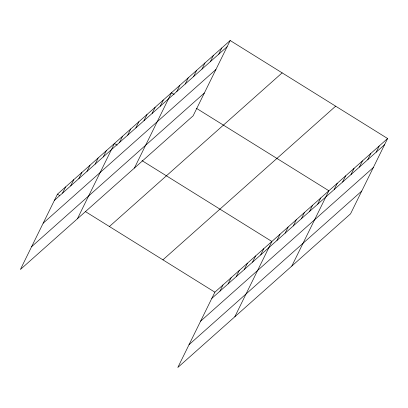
<?xml version="1.0" encoding="UTF-8"?>
<svg xmlns="http://www.w3.org/2000/svg" width="408" height="408" viewBox="0 0 408 408"><rect width="100%" height="100%" fill="white"/><g stroke="black" fill="none" stroke-linecap="round" stroke-linejoin="round"><path stroke-width="0.61" d="M230.183 40.52L57.452 194.177L20.4 269.479L193.132 115.821L230.183 40.52L387.6 138.521L350.548 213.823L177.817 367.481L214.868 292.179L387.6 138.521M62.546 193.132L65.596 186.935M70.686 185.89L73.736 179.688M78.831 178.648L81.881 172.446M86.975 171.401L90.025 165.204M95.115 164.159L98.165 157.957M103.26 156.917L106.309 150.715M77.403 218.77L114.454 143.473L117.157 145.156M119.544 142.428L122.599 136.226M127.689 135.181L130.739 128.984M135.833 127.939L138.883 121.742M143.973 120.697L147.028 114.495M152.118 113.45L155.167 107.253M160.262 106.207L163.312 100.006M134.405 168.065L171.457 92.764L174.16 94.447M176.797 91.499L179.846 85.303M185.186 84.038L188.236 77.836M193.576 76.571L196.625 70.375M201.965 69.11L205.015 62.908M210.355 61.649L213.404 55.447M218.744 54.182L221.794 47.986M219.958 291.134L223.013 284.937M228.103 283.892L231.152 277.695M236.247 276.65L239.297 270.448M244.387 269.402L247.442 263.206M252.532 262.16L255.581 255.959M260.676 254.918L263.726 248.717M234.819 316.771L271.871 241.475L142.05 160.65M276.961 240.429L280.01 234.228M285.105 233.187L288.155 226.986M293.25 225.94L296.3 219.744M301.39 218.698L304.439 212.497M309.534 211.451L312.584 205.255M317.679 204.209L320.729 198.013M291.817 266.067L328.868 190.766L196.345 108.263M334.208 189.501L337.263 183.304M342.603 182.039L345.653 175.838M350.992 174.573L354.042 168.376M359.382 167.112L362.431 160.915M367.771 159.65L370.821 153.449M376.161 152.184L379.21 145.988M54.402 200.379L227.134 46.721M43.182 223.181L215.914 69.523M31.62 246.677L204.352 93.019M109.4 226.522L282.132 72.864M162.919 259.84L335.651 106.182M211.818 298.381L384.55 144.723M200.598 321.183L373.33 167.525M189.037 344.678L361.769 191.02M57.452 194.177L59.614 195.524M85.588 211.696L214.868 292.179"/></g></svg>
